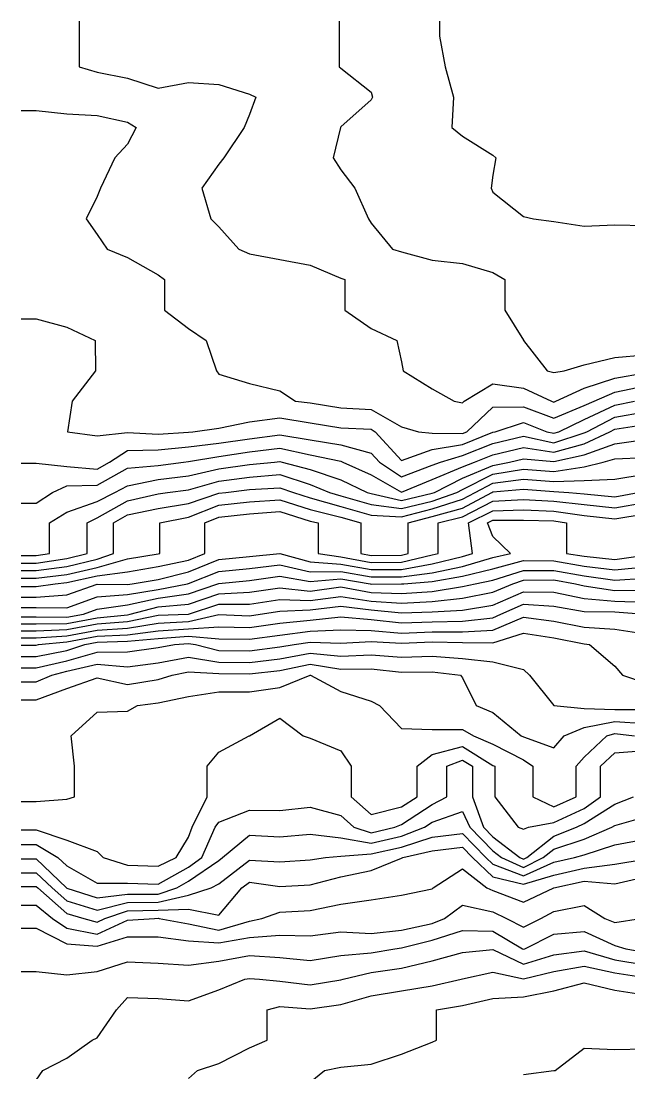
# Model space of a CAD drawing. Header units: metres. Extents: x 549046 to 549770, y 4180130 to 4180826.
# Drawn here: x 549046.4 to 549226.9, y 4180513.6 to 4180826.2 of the extents above; entities that cross this region are included whole.
import ezdxf

# ---------------------------------------------------------------- set-up
doc = ezdxf.new("R2010")
doc.units = ezdxf.units.M
doc.layers.add('CONTOURS', color=7, linetype='Continuous')
doc.layers.add('CONTOURS_INDEX', color=7, linetype='Continuous')

msp = doc.modelspace()

# ---------------------------------------------------------------- linework, layer by layer
at = {"layer": 'CONTOURS'}
for points in [[(549063.64, 4180826.22, 218), (549063.64, 4180821.7, 218), (549063.64, 4180812.66, 218), (549069.01, 4180811.05, 218), (549078.05, 4180809.28, 218), (549087.09, 4180806.29, 218), (549096.14, 4180807.92, 218), (549105.18, 4180807.4, 218), (549114.22, 4180804.49, 218), (549116.12, 4180803.62, 218), (549114.22, 4180798.49, 218), (549112.67, 4180794.58, 218), (549106.62, 4180785.54, 218), (549105.18, 4180783.72, 218), (549100.05, 4180776.5, 218), (549102.74, 4180767.45, 218), (549105.18, 4180765.07, 218), (549111.04, 4180758.41, 218), (549114.22, 4180756.99, 218), (549123.26, 4180755.34, 218), (549132.3, 4180753.7, 218), (549141.34, 4180749.75, 218), (549142.55, 4180749.37, 218), (549142.55, 4180740.33, 218), (549150.38, 4180734.83, 218), (549158.01, 4180731.29, 218), (549159.43, 4180724.92, 218), (549159.89, 4180722.25, 218), (549168.47, 4180716.87, 218), (549175.05, 4180713.2, 218), (549177.51, 4180712.72, 218), (549178.04, 4180713.2, 218), (549186.55, 4180718.35, 218), (549195.59, 4180717.15, 218), (549203.94, 4180713.2, 218), (549204.63, 4180712.95, 218), (549205.28, 4180713.2, 218), (549213.68, 4180717.11, 218), (549222.72, 4180720.03, 218), (549231.76, 4180721.63, 218)], [(549140.84, 4180826.22, 216), (549140.84, 4180821.7, 216), (549140.84, 4180812.66, 216), (549141.34, 4180812.22, 216), (549150.38, 4180805.1, 216), (549150.8, 4180803.62, 216), (549150.38, 4180802.85, 216), (549141.34, 4180794.77, 216), (549141.26, 4180794.58, 216), (549139.09, 4180785.54, 216), (549141.34, 4180782.01, 216), (549145.54, 4180776.5, 216), (549149.55, 4180767.45, 216), (549150.38, 4180766.1, 216), (549156.68, 4180758.41, 216), (549159.43, 4180757.65, 216), (549168.47, 4180755.18, 216), (549177.51, 4180754.16, 216), (549186.55, 4180751.44, 216), (549190.08, 4180749.37, 216), (549190.08, 4180740.33, 216), (549195.59, 4180731.34, 216), (549195.63, 4180731.29, 216), (549202.66, 4180722.25, 216), (549204.63, 4180721.79, 216), (549207.73, 4180722.25, 216), (549213.68, 4180724.01, 216), (549222.72, 4180726.19, 216), (549231.76, 4180727.02, 216)], [(549170.64, 4180826.22, 214), (549170.64, 4180821.7, 214), (549172.41, 4180812.66, 214), (549174.88, 4180803.62, 214), (549174.32, 4180794.58, 214), (549177.51, 4180791.97, 214), (549186.55, 4180786.36, 214), (549187.4, 4180785.54, 214), (549186.55, 4180780.37, 214), (549186.02, 4180776.5, 214), (549186.55, 4180775.39, 214), (549195.59, 4180768.12, 214), (549198.56, 4180767.45, 214), (549204.63, 4180766.65, 214), (549213.68, 4180765.28, 214), (549222.72, 4180765.61, 214), (549231.76, 4180765.5, 214)], [(549046.41, 4180737.75, 222), (549050.93, 4180737.75, 222), (549059.97, 4180735.22, 222), (549068.38, 4180731.29, 222), (549068.49, 4180722.25, 222), (549061.54, 4180713.2, 222), (549060.22, 4180704.16, 222), (549069.01, 4180702.95, 222), (549078.05, 4180703.88, 222), (549087.09, 4180703.46, 222), (549096.14, 4180704.07, 222), (549097.43, 4180704.16, 222), (549105.18, 4180705.26, 222), (549114.22, 4180707.11, 222), (549123.26, 4180708.28, 222), (549132.3, 4180706.78, 222), (549141.34, 4180705.36, 222), (549150.38, 4180704.96, 222), (549151.61, 4180704.16, 222), (549159.43, 4180695.59, 222), (549168.47, 4180698.86, 222), (549177.51, 4180700.35, 222), (549186.55, 4180704.01, 222), (549187.21, 4180704.16, 222), (549195.59, 4180706.88, 222), (549202.59, 4180704.16, 222), (549204.63, 4180703.68, 222), (549206.09, 4180704.16, 222), (549213.68, 4180707.82, 222), (549222.72, 4180712.01, 222), (549228.58, 4180713.2, 222)], [(549046.41, 4180694.8, 224), (549050.93, 4180694.8, 224), (549059.97, 4180693.83, 224), (549069.01, 4180692.99, 224), (549072.72, 4180695.12, 224), (549078.05, 4180698.57, 224), (549087.09, 4180698.74, 224), (549096.14, 4180699.7, 224), (549105.18, 4180700.74, 224), (549114.22, 4180702.03, 224), (549123.26, 4180703.23, 224), (549132.3, 4180701.71, 224), (549141.34, 4180700.26, 224), (549150.38, 4180697.77, 224), (549152.86, 4180695.12, 224), (549159.43, 4180690.74, 224), (549168.47, 4180694.17, 224), (549170.94, 4180695.12, 224), (549177.51, 4180697.07, 224), (549186.55, 4180700.63, 224), (549195.59, 4180702.79, 224), (549204.63, 4180700.89, 224), (549213.68, 4180703.82, 224), (549214.4, 4180704.16, 224), (549222.72, 4180708.45, 224), (549231.76, 4180710.1, 224)], [(549046.41, 4180682.89, 226), (549050.93, 4180682.89, 226), (549055.7, 4180686.08, 226), (549059.97, 4180688.08, 226), (549069.01, 4180688.26, 226), (549078.05, 4180693.31, 226), (549087.09, 4180694.13, 226), (549094.69, 4180695.12, 226), (549096.14, 4180695.32, 226), (549105.18, 4180696.84, 226), (549114.22, 4180698.22, 226), (549123.26, 4180699.25, 226), (549132.3, 4180697.33, 226), (549141.34, 4180695.37, 226), (549142, 4180695.12, 226), (549150.38, 4180691.35, 226), (549159.43, 4180686.15, 226), (549168.47, 4180689.91, 226), (549177.51, 4180693.74, 226), (549181.04, 4180695.12, 226), (549186.55, 4180697.26, 226), (549195.59, 4180699.46, 226), (549204.63, 4180698.09, 226), (549213.68, 4180700.54, 226), (549221.31, 4180704.16, 226), (549222.72, 4180704.89, 226), (549231.76, 4180706.31, 226)], [(549046.41, 4180667.36, 228), (549050.93, 4180667.36, 228), (549054.9, 4180668, 228), (549054.9, 4180677.04, 228), (549059.97, 4180680.27, 228), (549069.01, 4180683.46, 228), (549074.23, 4180686.08, 228), (549078.05, 4180688.12, 228), (549087.09, 4180689.93, 228), (549096.14, 4180691.09, 228), (549105.18, 4180693.09, 228), (549114.22, 4180694.43, 228), (549121.64, 4180695.12, 228), (549123.26, 4180695.28, 228), (549123.94, 4180695.12, 228), (549132.3, 4180692.92, 228), (549141.34, 4180689.84, 228), (549149.19, 4180686.08, 228), (549150.38, 4180685.75, 228), (549159.43, 4180683.71, 228), (549168.47, 4180685.85, 228), (549169.15, 4180686.08, 228), (549177.51, 4180690.34, 228), (549186.55, 4180694.16, 228), (549191.51, 4180695.12, 228), (549195.59, 4180696.13, 228), (549204.63, 4180695.3, 228), (549213.68, 4180697.26, 228), (549222.72, 4180700.58, 228), (549231.76, 4180701.86, 228)], [(549046.41, 4180662.87, 232), (549050.93, 4180662.87, 232), (549059.97, 4180664.1, 232), (549069.01, 4180666.31, 232), (549073.91, 4180668, 232), (549073.91, 4180677.04, 232), (549078.05, 4180679.43, 232), (549087.09, 4180681.32, 232), (549096.14, 4180682.81, 232), (549105.18, 4180685.85, 232), (549107.2, 4180686.08, 232), (549114.22, 4180686.94, 232), (549123.26, 4180687.52, 232), (549127.32, 4180686.08, 232), (549132.3, 4180684.5, 232), (549141.34, 4180681.89, 232), (549150.38, 4180679.36, 232), (549159.43, 4180678.9, 232), (549168.47, 4180681.24, 232), (549177.51, 4180684.11, 232), (549181.23, 4180686.08, 232), (549186.55, 4180688.89, 232), (549195.59, 4180690.05, 232), (549204.63, 4180689.39, 232), (549213.68, 4180689.65, 232), (549222.72, 4180690.06, 232), (549231.76, 4180691.53, 232)], [(549046.41, 4180660.62, 234), (549050.93, 4180660.62, 234), (549059.97, 4180661.72, 234), (549069.01, 4180663.83, 234), (549078.05, 4180666.38, 234), (549087.09, 4180667.9, 234), (549087.59, 4180668, 234), (549087.59, 4180677.04, 234), (549096.14, 4180678.79, 234), (549105.18, 4180682.3, 234), (549114.22, 4180683.3, 234), (549123.26, 4180683.92, 234), (549132.3, 4180681.06, 234), (549141.34, 4180678.73, 234), (549147.33, 4180677.04, 234), (549147.33, 4180668, 234), (549150.38, 4180667.41, 234), (549159.43, 4180667.51, 234), (549161.38, 4180668, 234), (549161.38, 4180677.04, 234), (549168.47, 4180678.94, 234), (549177.51, 4180681.47, 234), (549186.21, 4180686.08, 234), (549186.55, 4180686.26, 234), (549195.59, 4180687.06, 234), (549204.63, 4180686.43, 234), (549209.12, 4180686.08, 234), (549213.68, 4180685.69, 234), (549222.72, 4180684.83, 234), (549229.69, 4180686.08, 234)], [(549046.41, 4180658.15, 236), (549050.93, 4180658.15, 236), (549056.51, 4180658.96, 236), (549059.97, 4180659.33, 236), (549069.01, 4180661.35, 236), (549078.05, 4180662.56, 236), (549087.09, 4180664.06, 236), (549096.14, 4180666.02, 236), (549100.99, 4180668, 236), (549100.99, 4180677.04, 236), (549105.18, 4180678.76, 236), (549114.22, 4180679.71, 236), (549123.26, 4180680.47, 236), (549132.3, 4180677.61, 236), (549134.67, 4180677.04, 236), (549134.67, 4180668, 236), (549141.34, 4180666.99, 236), (549150.38, 4180665.29, 236), (549159.43, 4180665.36, 236), (549168.47, 4180667.53, 236), (549170.32, 4180668, 236), (549170.32, 4180677.04, 236), (549177.51, 4180678.83, 236), (549186.55, 4180683.47, 236), (549195.59, 4180684.01, 236), (549204.63, 4180683.51, 236), (549213.68, 4180682.48, 236), (549222.72, 4180681.57, 236), (549231.76, 4180683.13, 236)], [(549046.41, 4180655.02, 238), (549050.93, 4180655.02, 238), (549059.97, 4180655.71, 238), (549069.01, 4180658.83, 238), (549078.05, 4180658.78, 238), (549079.44, 4180658.96, 238), (549087.09, 4180660.21, 238), (549096.14, 4180662.53, 238), (549105.18, 4180666.18, 238), (549114.22, 4180667.08, 238), (549123.26, 4180667.98, 238), (549132.3, 4180665.52, 238), (549141.34, 4180664.82, 238), (549150.38, 4180663.16, 238), (549159.43, 4180663.21, 238), (549168.47, 4180664.89, 238), (549177.51, 4180667.06, 238), (549180.53, 4180668, 238), (549179.3, 4180677.04, 238), (549186.55, 4180680.66, 238), (549195.59, 4180680.93, 238), (549204.63, 4180680.59, 238), (549213.68, 4180679.27, 238), (549222.72, 4180678.3, 238), (549231.76, 4180679.8, 238)], [(549046.41, 4180649.15, 242), (549050.93, 4180649.15, 242), (549059.97, 4180649, 242), (549064.96, 4180649.91, 242), (549069.01, 4180651.43, 242), (549078.05, 4180652.7, 242), (549087.09, 4180654.67, 242), (549096.14, 4180655.99, 242), (549104.83, 4180658.96, 242), (549105.18, 4180659.09, 242), (549114.22, 4180659.98, 242), (549123.26, 4180661.19, 242), (549132.3, 4180659.59, 242), (549141.34, 4180660.48, 242), (549150.08, 4180658.96, 242), (549150.38, 4180658.89, 242), (549159.43, 4180658.9, 242), (549160.06, 4180658.96, 242), (549168.47, 4180659.6, 242), (549177.51, 4180661.2, 242), (549186.55, 4180663.43, 242), (549195.59, 4180665.84, 242), (549204.63, 4180665.77, 242), (549213.68, 4180664.24, 242), (549222.72, 4180663.1, 242), (549231.76, 4180664.01, 242)], [(549046.41, 4180647.06, 244), (549050.93, 4180647.06, 244), (549059.97, 4180647.17, 244), (549069.01, 4180648.84, 244), (549078.05, 4180649.75, 244), (549078.86, 4180649.91, 244), (549087.09, 4180652.11, 244), (549096.14, 4180652.95, 244), (549105.18, 4180656, 244), (549114.22, 4180656.45, 244), (549123.26, 4180657.76, 244), (549132.3, 4180656.77, 244), (549141.34, 4180658.09, 244), (549150.38, 4180656.34, 244), (549159.43, 4180656.05, 244), (549168.47, 4180656.69, 244), (549177.51, 4180658.13, 244), (549181.25, 4180658.96, 244), (549186.55, 4180660.08, 244), (549195.59, 4180662.92, 244), (549204.63, 4180662.93, 244), (549213.68, 4180661.36, 244), (549222.72, 4180660.06, 244), (549231.76, 4180660.6, 244)], [(549046.41, 4180644.98, 246), (549050.93, 4180644.98, 246), (549059.97, 4180645.34, 246), (549069.01, 4180647.02, 246), (549078.05, 4180647.78, 246), (549087.09, 4180649.59, 246), (549096.03, 4180649.91, 246), (549096.14, 4180649.92, 246), (549105.18, 4180652.92, 246), (549114.22, 4180652.94, 246), (549123.26, 4180654.28, 246), (549132.3, 4180653.97, 246), (549141.34, 4180655.17, 246), (549150.38, 4180653.79, 246), (549159.43, 4180653.19, 246), (549168.47, 4180653.68, 246), (549177.51, 4180654.65, 246), (549186.55, 4180656.43, 246), (549192.42, 4180658.96, 246), (549195.59, 4180660, 246), (549204.63, 4180660.09, 246), (549211.05, 4180658.96, 246), (549213.68, 4180658.33, 246), (549222.72, 4180656.94, 246), (549231.76, 4180657.1, 246)], [(549046.41, 4180642.89, 248), (549050.93, 4180642.89, 248), (549059.97, 4180643.52, 248), (549069.01, 4180645.2, 248), (549078.05, 4180645.8, 248), (549087.09, 4180647.3, 248), (549096.14, 4180647.74, 248), (549105.18, 4180649.84, 248), (549114.22, 4180649.42, 248), (549117.41, 4180649.91, 248), (549123.26, 4180650.81, 248), (549132.3, 4180651.18, 248), (549141.34, 4180652.26, 248), (549150.38, 4180651.24, 248), (549159.43, 4180650.34, 248), (549168.47, 4180650.67, 248), (549177.51, 4180651.16, 248), (549186.55, 4180652.63, 248), (549195.59, 4180656.59, 248), (549204.63, 4180656.46, 248), (549213.68, 4180654.54, 248), (549222.72, 4180653.77, 248), (549231.76, 4180653.51, 248)], [(549046.41, 4180637.35, 252), (549050.93, 4180637.35, 252), (549059.97, 4180639.16, 252), (549065.32, 4180640.87, 252), (549069.01, 4180641.56, 252), (549078.05, 4180641.86, 252), (549087.09, 4180642.74, 252), (549096.14, 4180643.39, 252), (549105.18, 4180642.59, 252), (549114.22, 4180642.46, 252), (549123.26, 4180643.73, 252), (549132.3, 4180644.85, 252), (549141.34, 4180645.24, 252), (549150.38, 4180645.04, 252), (549159.43, 4180644.33, 252), (549168.47, 4180644.69, 252), (549177.51, 4180644.66, 252), (549186.55, 4180645.15, 252), (549195.59, 4180649.03, 252), (549204.63, 4180647.8, 252), (549213.68, 4180646.04, 252), (549222.72, 4180645.45, 252), (549231.76, 4180644.09, 252)], [(549046.41, 4180633.94, 254), (549050.93, 4180633.94, 254), (549059.97, 4180636.06, 254), (549069.01, 4180638.65, 254), (549078.05, 4180638.69, 254), (549087.09, 4180640.04, 254), (549091.95, 4180640.87, 254), (549096.14, 4180641.22, 254), (549098.22, 4180640.87, 254), (549105.18, 4180639.09, 254), (549114.22, 4180639.01, 254), (549123.26, 4180640.19, 254), (549127.53, 4180640.87, 254), (549132.3, 4180641.58, 254), (549141.34, 4180641.33, 254), (549150.38, 4180641.76, 254), (549159.43, 4180641.31, 254), (549168.47, 4180641.7, 254), (549177.51, 4180641.47, 254), (549186.55, 4180641.45, 254), (549195.59, 4180644.32, 254), (549204.63, 4180642.89, 254), (549213.68, 4180641.08, 254), (549215.28, 4180640.87, 254), (549222.72, 4180634.48, 254), (549225.01, 4180631.83, 254), (549231.76, 4180629.53, 254)], [(549046.41, 4180629.79, 256), (549050.93, 4180629.79, 256), (549055.57, 4180631.83, 256), (549059.97, 4180632.96, 256), (549069.01, 4180635.07, 256), (549078.05, 4180634.32, 256), (549087.09, 4180635.49, 256), (549096.14, 4180637.18, 256), (549105.18, 4180635.71, 256), (549114.22, 4180635.59, 256), (549123.26, 4180636.68, 256), (549132.3, 4180638.33, 256), (549141.34, 4180637.48, 256), (549150.38, 4180637.84, 256), (549159.43, 4180637.12, 256), (549168.47, 4180637.46, 256), (549177.51, 4180636.79, 256), (549186.55, 4180635.81, 256), (549195.59, 4180633.5, 256), (549197.38, 4180631.83, 256), (549204.59, 4180622.79, 256), (549204.63, 4180622.78, 256), (549213.68, 4180621.92, 256), (549222.72, 4180621.62, 256), (549231.76, 4180621.56, 256)], [(549046.41, 4180624.47, 258), (549050.93, 4180624.47, 258), (549059.97, 4180627.8, 258), (549069.01, 4180631.04, 258), (549078.05, 4180629.01, 258), (549087.09, 4180630.47, 258), (549091.33, 4180631.83, 258), (549096.14, 4180632.81, 258), (549105.18, 4180632.32, 258), (549114.22, 4180632.17, 258), (549123.26, 4180633.16, 258), (549132.3, 4180635.08, 258), (549141.34, 4180633.63, 258), (549150.38, 4180633.69, 258), (549159.43, 4180632.73, 258), (549168.47, 4180632.74, 258), (549176.9, 4180631.83, 258), (549177.51, 4180631.04, 258), (549181.53, 4180622.79, 258), (549186.55, 4180620.72, 258), (549194.96, 4180613.75, 258), (549195.59, 4180613.43, 258), (549204.63, 4180610.23, 258), (549207.71, 4180613.75, 258), (549213.68, 4180616.28, 258), (549222.72, 4180618.02, 258), (549231.76, 4180617.45, 258)], [(549046.41, 4180585.83, 262), (549050.93, 4180585.83, 262), (549059.97, 4180582.72, 262), (549069.01, 4180579.35, 262), (549070.79, 4180577.58, 262), (549078.05, 4180575.33, 262), (549087.09, 4180575.02, 262), (549092.5, 4180577.58, 262), (549096.14, 4180583.6, 262), (549097.25, 4180586.62, 262), (549101.72, 4180595.66, 262), (549101.72, 4180604.71, 262), (549105.18, 4180608.9, 262), (549114.17, 4180613.75, 262), (549114.22, 4180613.79, 262), (549123.26, 4180619.04, 262), (549130.17, 4180613.75, 262), (549132.3, 4180613.11, 262), (549141.34, 4180609.27, 262), (549144.47, 4180604.71, 262), (549144.47, 4180595.66, 262), (549150.38, 4180590.39, 262), (549159.43, 4180592.65, 262), (549164.04, 4180595.66, 262), (549164.04, 4180604.71, 262), (549168.47, 4180608.26, 262), (549177.51, 4180610.61, 262), (549186.55, 4180604.98, 262), (549187.07, 4180604.71, 262), (549187.07, 4180595.66, 262), (549194.08, 4180586.62, 262), (549195.59, 4180585.98, 262), (549197.09, 4180586.62, 262), (549204.63, 4180588.05, 262), (549213.68, 4180592.2, 262), (549218.54, 4180595.66, 262), (549218.54, 4180604.71, 262), (549222.72, 4180608.74, 262), (549231.76, 4180609.45, 262)], [(549046.41, 4180581.49, 264), (549050.93, 4180581.49, 264), (549057.35, 4180577.58, 264), (549059.97, 4180575.12, 264), (549069.01, 4180569.98, 264), (549078.05, 4180570, 264), (549087.09, 4180569.72, 264), (549096.14, 4180574.74, 264), (549100.07, 4180577.58, 264), (549104.05, 4180586.62, 264), (549105.18, 4180588.13, 264), (549114.22, 4180591.69, 264), (549123.26, 4180591.62, 264), (549132.3, 4180592.54, 264), (549141.34, 4180590.1, 264), (549145.26, 4180586.62, 264), (549150.38, 4180584.96, 264), (549157.43, 4180586.62, 264), (549159.43, 4180587.41, 264), (549168.47, 4180593.32, 264), (549172.9, 4180595.66, 264), (549172.9, 4180604.71, 264), (549177.51, 4180606.58, 264), (549180.47, 4180604.71, 264), (549180.47, 4180595.66, 264), (549183.75, 4180586.62, 264), (549186.55, 4180583.71, 264), (549194.5, 4180577.58, 264), (549195.59, 4180577.08, 264), (549196.59, 4180577.58, 264), (549204.63, 4180583.93, 264), (549211.4, 4180586.62, 264), (549213.68, 4180587.68, 264), (549222.72, 4180593.49, 264), (549228.31, 4180595.66, 264)], [(549046.41, 4180577.17, 266), (549050.93, 4180577.17, 266), (549059.91, 4180568.54, 266), (549059.97, 4180568.49, 266), (549069.01, 4180565.57, 266), (549078.05, 4180566.73, 266), (549087.09, 4180566.69, 266), (549092.72, 4180568.54, 266), (549096.14, 4180570.53, 266), (549105.18, 4180576.72, 266), (549106.28, 4180577.58, 266), (549114.22, 4180584.21, 266), (549123.26, 4180583.75, 266), (549132.3, 4180584.55, 266), (549141.34, 4180583.43, 266), (549150.38, 4180581.84, 266), (549159.43, 4180583.91, 266), (549166.22, 4180586.62, 266), (549168.47, 4180588.09, 266), (549177.51, 4180591.23, 266), (549179.73, 4180586.62, 266), (549186.55, 4180579.56, 266), (549189.11, 4180577.58, 266), (549195.59, 4180574.6, 266), (549201.52, 4180577.58, 266), (549204.63, 4180580.04, 266), (549213.68, 4180583.05, 266), (549221.83, 4180586.62, 266), (549222.72, 4180587.15, 266), (549231.76, 4180589.66, 266)], [(549046.41, 4180573.06, 268), (549050.93, 4180573.06, 268), (549055.64, 4180568.54, 268), (549059.97, 4180564.73, 268), (549069.01, 4180561.99, 268), (549078.05, 4180564.23, 268), (549087.09, 4180564.3, 268), (549096.14, 4180566.36, 268), (549102.89, 4180568.54, 268), (549105.18, 4180569.78, 268), (549114.22, 4180576.84, 268), (549123.26, 4180576.31, 268), (549132.3, 4180576.95, 268), (549136.86, 4180577.58, 268), (549141.34, 4180578.03, 268), (549150.38, 4180578.72, 268), (549159.43, 4180580.72, 268), (549168.47, 4180583.67, 268), (549177.51, 4180584.78, 268), (549184.46, 4180577.58, 268), (549186.55, 4180575.61, 268), (549195.59, 4180572.13, 268), (549204.63, 4180576.18, 268), (549210.77, 4180577.58, 268), (549213.68, 4180578.39, 268), (549222.72, 4180581.36, 268), (549231.76, 4180583.03, 268)], [(549046.41, 4180563.46, 272), (549050.93, 4180563.46, 272), (549055.77, 4180559.5, 272), (549059.97, 4180556.64, 272), (549069.01, 4180554.8, 272), (549078.05, 4180558.98, 272), (549086.04, 4180559.5, 272), (549087.09, 4180559.53, 272), (549087.45, 4180559.5, 272), (549096.14, 4180557.85, 272), (549105.18, 4180556.03, 272), (549114.22, 4180558.7, 272), (549117.95, 4180559.5, 272), (549123.26, 4180561.32, 272), (549132.3, 4180561.83, 272), (549141.34, 4180563.78, 272), (549150.38, 4180565.01, 272), (549159.43, 4180566.36, 272), (549168.47, 4180568.29, 272), (549168.85, 4180568.54, 272), (549177.51, 4180574.26, 272), (549184.74, 4180568.54, 272), (549186.55, 4180567.82, 272), (549195.59, 4180564.29, 272), (549204.6, 4180568.54, 272), (549204.63, 4180568.55, 272), (549213.68, 4180570.53, 272), (549222.72, 4180569.75, 272), (549231.76, 4180571.82, 272)], [(549046.41, 4180556.64, 274), (549050.93, 4180556.64, 274), (549059.97, 4180551.95, 274), (549069.01, 4180551.2, 274), (549078.05, 4180554.03, 274), (549087.09, 4180553.98, 274), (549096.14, 4180552.88, 274), (549105.18, 4180552.2, 274), (549114.22, 4180553.87, 274), (549123.26, 4180554.53, 274), (549132.3, 4180554.35, 274), (549141.34, 4180555.51, 274), (549150.38, 4180555.06, 274), (549159.43, 4180556.05, 274), (549168.47, 4180558, 274), (549172.2, 4180559.5, 274), (549177.51, 4180563.47, 274), (549186.55, 4180561.44, 274), (549190.58, 4180559.5, 274), (549195.59, 4180556.94, 274), (549200.74, 4180559.5, 274), (549204.63, 4180561.52, 274), (549213.68, 4180563.35, 274), (549219.74, 4180559.5, 274), (549222.72, 4180558.3, 274), (549230.34, 4180559.5, 274)], [(549046.41, 4180543.75, 276), (549050.93, 4180543.75, 276), (549059.97, 4180542.73, 276), (549069.01, 4180543.69, 276), (549078.05, 4180546.63, 276), (549087.09, 4180546.21, 276), (549096.14, 4180545.6, 276), (549105.18, 4180546.77, 276), (549114.22, 4180548.47, 276), (549123.26, 4180547.86, 276), (549132.3, 4180547.01, 276), (549141.34, 4180548.45, 276), (549150.38, 4180549.25, 276), (549157.44, 4180550.46, 276), (549159.43, 4180550.76, 276), (549168.47, 4180553.05, 276), (549177.51, 4180555.91, 276), (549186.55, 4180555.71, 276), (549195.29, 4180550.46, 276), (549195.59, 4180550.31, 276), (549196.03, 4180550.46, 276), (549204.63, 4180554.78, 276), (549213.68, 4180555.64, 276), (549222.72, 4180551.49, 276), (549226.01, 4180550.46, 276), (549231.76, 4180549.46, 276)], [(549050.93, 4180511.43, 278), (549052.83, 4180514.29, 278), (549059.97, 4180517.95, 278), (549067.5, 4180523.33, 278), (549069.01, 4180524.03, 278), (549074.75, 4180532.37, 278), (549078.05, 4180536.03, 278), (549087.09, 4180535.71, 278), (549096.14, 4180535, 278), (549105.18, 4180538.25, 278), (549112.85, 4180541.41, 278), (549114.22, 4180541.66, 278), (549117.26, 4180541.41, 278), (549123.26, 4180540.86, 278), (549132.3, 4180539.74, 278), (549141.34, 4180541.2, 278), (549142.06, 4180541.41, 278), (549150.38, 4180543.4, 278), (549159.43, 4180544.66, 278), (549168.47, 4180546.89, 278), (549177.51, 4180549.37, 278), (549186.55, 4180550.22, 278), (549195.59, 4180545.92, 278), (549204.63, 4180548.72, 278), (549213.68, 4180549.84, 278), (549222.72, 4180547.2, 278), (549231.76, 4180545.7, 278)], [(549132.3, 4180510.87, 282), (549136.51, 4180514.29, 282), (549141.34, 4180515.25, 282), (549150.38, 4180516.2, 282), (549159.43, 4180519.14, 282), (549168.47, 4180522.74, 282), (549169.83, 4180523.33, 282), (549169.83, 4180532.37, 282), (549177.51, 4180533.6, 282), (549186.55, 4180535.7, 282), (549195.59, 4180536.2, 282), (549204.63, 4180537.94, 282), (549213.68, 4180540.33, 282), (549222.72, 4180538.2, 282), (549231.76, 4180536.76, 282)], [(549195.59, 4180513.09, 284), (549204.63, 4180514.27, 284), (549205.08, 4180514.29, 284), (549213.68, 4180520.89, 284), (549222.72, 4180520.56, 284), (549231.76, 4180520.72, 284)]]:
    msp.add_polyline3d(points, dxfattribs=at)
at = {"layer": 'CONTOURS_INDEX'}
for points in [[(549046.41, 4180799.64, 220), (549050.93, 4180799.64, 220), (549059.97, 4180798.66, 220), (549069.01, 4180798.17, 220), (549078.05, 4180796.14, 220), (549080.61, 4180794.58, 220), (549078.05, 4180789.61, 220), (549074.24, 4180785.54, 220), (549070, 4180776.5, 220), (549069.01, 4180774.04, 220), (549065.74, 4180767.45, 220), (549069.01, 4180762.81, 220), (549071.94, 4180758.41, 220), (549078.05, 4180755.92, 220), (549087.09, 4180750.79, 220), (549089, 4180749.37, 220), (549089, 4180740.33, 220), (549096.14, 4180734.88, 220), (549101.43, 4180731.29, 220), (549104.5, 4180722.25, 220), (549105.18, 4180721.24, 220), (549114.22, 4180718.52, 220), (549123.26, 4180716.35, 220), (549127.93, 4180713.2, 220), (549132.3, 4180712.74, 220), (549141.34, 4180711.27, 220), (549150.38, 4180710.79, 220), (549159.43, 4180705.59, 220), (549164.4, 4180704.16, 220), (549168.47, 4180703.68, 220), (549177.51, 4180703.63, 220), (549178.83, 4180704.16, 220), (549186.55, 4180711.43, 220), (549195.59, 4180711.51, 220), (549204.63, 4180708.14, 220), (549213.68, 4180711.92, 220), (549216.58, 4180713.2, 220), (549222.72, 4180715.93, 220), (549231.76, 4180717.77, 220)], [(549046.41, 4180665.11, 230), (549050.93, 4180665.11, 230), (549059.97, 4180666.48, 230), (549066.01, 4180668, 230), (549066.01, 4180677.04, 230), (549069.01, 4180678.59, 230), (549078.05, 4180683.57, 230), (549087.09, 4180685.7, 230), (549089.93, 4180686.08, 230), (549096.14, 4180686.87, 230), (549105.18, 4180689.47, 230), (549114.22, 4180690.68, 230), (549123.26, 4180691.4, 230), (549132.3, 4180688.49, 230), (549137.97, 4180686.08, 230), (549141.34, 4180685.06, 230), (549150.38, 4180682.55, 230), (549159.43, 4180681.3, 230), (549168.47, 4180683.54, 230), (549175.83, 4180686.08, 230), (549177.51, 4180686.94, 230), (549186.55, 4180691.52, 230), (549195.59, 4180693.04, 230), (549204.63, 4180692.35, 230), (549213.68, 4180693.71, 230), (549219.28, 4180695.12, 230), (549222.72, 4180696.08, 230), (549231.76, 4180696.54, 230)], [(549046.41, 4180651.89, 240), (549050.93, 4180651.89, 240), (549059.97, 4180651.84, 240), (549069.01, 4180655.13, 240), (549078.05, 4180655.74, 240), (549087.09, 4180657.23, 240), (549095.84, 4180658.96, 240), (549096.14, 4180659.03, 240), (549105.18, 4180662.64, 240), (549114.22, 4180663.53, 240), (549123.26, 4180664.58, 240), (549132.3, 4180662.56, 240), (549141.34, 4180662.65, 240), (549150.38, 4180661.03, 240), (549159.43, 4180661.06, 240), (549168.47, 4180662.25, 240), (549177.51, 4180664.13, 240), (549186.55, 4180666.78, 240), (549191.8, 4180668, 240), (549186.55, 4180673.01, 240), (549184.92, 4180677.04, 240), (549186.55, 4180677.86, 240), (549195.59, 4180677.85, 240), (549204.63, 4180677.67, 240), (549208.39, 4180677.04, 240), (549208.39, 4180668, 240), (549213.68, 4180667.12, 240), (549222.72, 4180666.13, 240), (549231.76, 4180667.42, 240)], [(549046.41, 4180640.76, 250), (549050.93, 4180640.76, 250), (549051.54, 4180640.87, 250), (549059.97, 4180641.69, 250), (549069.01, 4180643.38, 250), (549078.05, 4180643.83, 250), (549087.09, 4180645.02, 250), (549096.14, 4180645.57, 250), (549105.18, 4180646.21, 250), (549114.22, 4180645.94, 250), (549123.26, 4180647.28, 250), (549132.3, 4180648.13, 250), (549141.34, 4180649.15, 250), (549150.38, 4180648.33, 250), (549159.43, 4180647.35, 250), (549168.47, 4180647.68, 250), (549177.51, 4180647.86, 250), (549186.55, 4180648.86, 250), (549188.9, 4180649.91, 250), (549195.59, 4180652.91, 250), (549204.63, 4180652.29, 250), (549213.68, 4180650.75, 250), (549222.72, 4180650.59, 250), (549231.76, 4180649.93, 250)], [(549046.41, 4180594.25, 260), (549050.93, 4180594.25, 260), (549059.97, 4180594.9, 260), (549062.27, 4180595.66, 260), (549062.27, 4180604.71, 260), (549061.29, 4180613.75, 260), (549069.01, 4180620.76, 260), (549078.05, 4180621.12, 260), (549081, 4180622.79, 260), (549087.09, 4180623.54, 260), (549096.14, 4180625.5, 260), (549105.18, 4180626.89, 260), (549114.22, 4180626.87, 260), (549123.26, 4180628.12, 260), (549132.27, 4180631.83, 260), (549132.3, 4180631.84, 260), (549132.34, 4180631.83, 260), (549141.34, 4180626.94, 260), (549150.38, 4180624.04, 260), (549152.82, 4180622.79, 260), (549159.43, 4180615.98, 260), (549168.47, 4180615.68, 260), (549177.51, 4180615.61, 260), (549180.81, 4180613.75, 260), (549186.55, 4180611.31, 260), (549195.59, 4180606.65, 260), (549198.4, 4180604.71, 260), (549198.4, 4180595.66, 260), (549204.63, 4180592.7, 260), (549211.24, 4180595.66, 260), (549211.24, 4180604.71, 260), (549213.68, 4180607.41, 260), (549220.42, 4180613.75, 260), (549222.72, 4180614.42, 260), (549228.62, 4180613.75, 260)], [(549046.41, 4180568.95, 270), (549050.93, 4180568.95, 270), (549051.36, 4180568.54, 270), (549059.97, 4180560.97, 270), (549065.06, 4180559.5, 270), (549069.01, 4180558.41, 270), (549071.3, 4180559.5, 270), (549078.05, 4180561.73, 270), (549087.09, 4180561.92, 270), (549096.14, 4180562.25, 270), (549105.18, 4180560.45, 270), (549111.98, 4180568.54, 270), (549114.22, 4180570.3, 270), (549123.26, 4180569, 270), (549132.3, 4180569.5, 270), (549141.34, 4180571.82, 270), (549150.38, 4180573.72, 270), (549159.43, 4180577.4, 270), (549159.76, 4180577.58, 270), (549168.47, 4180579.55, 270), (549177.51, 4180580.64, 270), (549180.46, 4180577.58, 270), (549186.55, 4180571.87, 270), (549195.59, 4180569.65, 270), (549204.63, 4180572.36, 270), (549213.68, 4180574.39, 270), (549222.72, 4180575.58, 270), (549231.76, 4180577.12, 270)], [(549096.14, 4180511.93, 280), (549098.77, 4180514.29, 280), (549105.18, 4180516.35, 280), (549114.22, 4180521.02, 280), (549119.51, 4180523.33, 280), (549119.51, 4180532.37, 280), (549123.26, 4180533.27, 280), (549132.3, 4180532.6, 280), (549141.34, 4180533.91, 280), (549150.38, 4180536.49, 280), (549159.43, 4180538.01, 280), (549168.47, 4180539.46, 280), (549177.12, 4180541.41, 280), (549177.51, 4180541.51, 280), (549186.55, 4180543.54, 280), (549195.59, 4180541.54, 280), (549204.63, 4180543.69, 280), (549213.68, 4180545.33, 280), (549222.72, 4180543.36, 280), (549231.76, 4180541.94, 280)]]:
    msp.add_polyline3d(points, dxfattribs=at)

doc.saveas('drawing.dxf')
